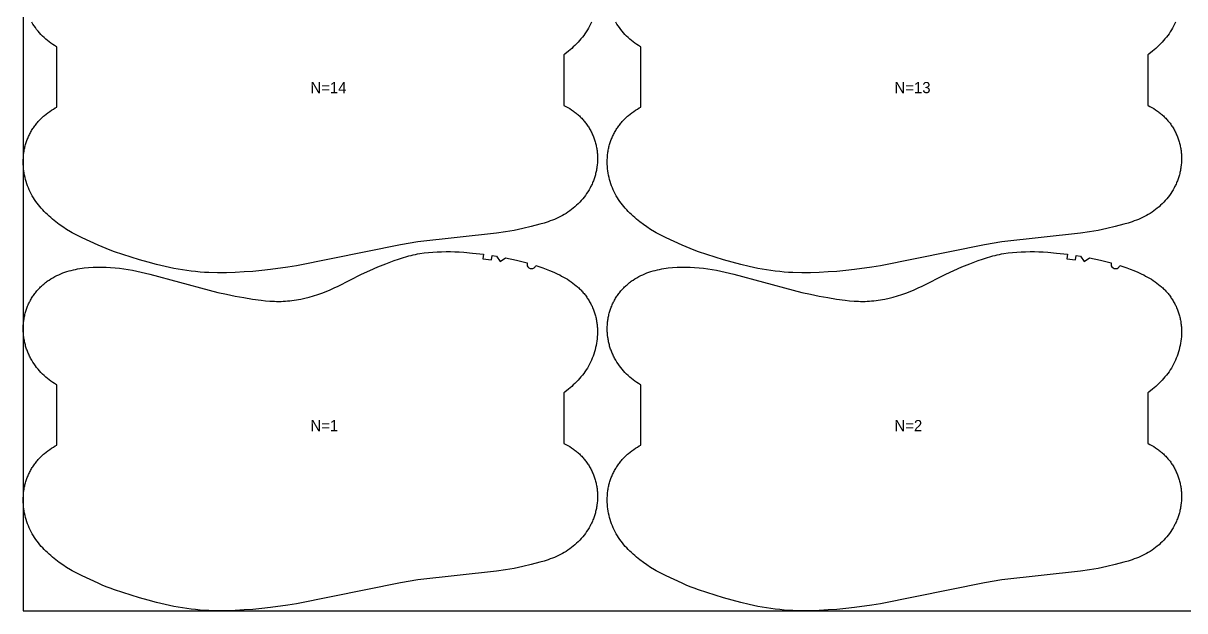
# Model space of a CAD drawing. Header units: inches. Extents: x 0 to 1823, y 0 to 1073.
# Drawn here: x 0 to 519, y 0 to 263 of the extents above; entities that cross this region are included whole.
import ezdxf

# ---------------------------------------------------------------- set-up
doc = ezdxf.new("R2010")
doc.units = ezdxf.units.IN

msp = doc.modelspace()

# ---------------------------------------------------------------- linework, layer by layer
at = {"layer": '1'}
for points in [[(0, 0), (1822.6441, 0), (1822.6441, 1072.648), (0, 1072.648), (0, 0)], [(229.0674, 154.2776), (232.1868, 153.2392), (233.7298, 152.6739), (235.2591, 152.0732), (237.0715, 151.3014), (237.9678, 150.893), (238.8568, 150.4688), (239.7379, 150.0284), (240.6105, 149.571), (241.4741, 149.0961), (242.3281, 148.6031), (243.1718, 148.0915), (244.0034, 147.5601), (244.8208, 147.0079), (245.6222, 146.4338), (246.4056, 145.8366), (247.169, 145.2154), (247.5425, 144.8955), (247.9103, 144.5691), (248.2722, 144.2361), (248.6277, 143.8964), (248.9769, 143.5499), (249.3194, 143.1968), (249.6553, 142.8371), (249.9844, 142.471), (250.3066, 142.0988), (250.6219, 141.7204), (250.9301, 141.3362), (251.2312, 140.9462), (251.525, 140.5506), (251.8115, 140.1496), (252.0905, 139.7433), (252.362, 139.3318), (252.6259, 138.9154), (252.8821, 138.4942), (253.1304, 138.0683), (253.3709, 137.638), (253.6033, 137.2032), (253.8277, 136.7643), (254.0439, 136.3213), (254.2519, 135.8745), (254.4516, 135.424), (254.643, 134.9698), (254.826, 134.5123), (255.0005, 134.0515), (255.1664, 133.5876), (255.3237, 133.1208), (255.4723, 132.6512), (255.6122, 132.179), (255.7432, 131.7043), (255.8654, 131.2273), (255.9786, 130.7481), (256.0827, 130.267), (256.1778, 129.784), (256.2639, 129.2993), (256.341, 128.8131), (256.4092, 128.3255), (256.4686, 127.8367), (256.5193, 127.3468), (256.5613, 126.8561), (256.5948, 126.3646), (256.6361, 125.3801), (256.6441, 124.3945), (256.6191, 123.4092), (256.5618, 122.4253), (256.4727, 121.4441), (256.3524, 120.4665), (256.2013, 119.4932), (256.0198, 118.525), (255.8084, 117.5627), (255.5676, 116.6071), (255.2979, 115.659), (254.9996, 114.7192), (254.6732, 113.7885), (254.3187, 112.8682), (253.9361, 111.9592), (253.5255, 111.063), (253.0868, 110.1807), (252.62, 109.3135), (252.1252, 108.4627), (251.6022, 107.6294), (251.0514, 106.8145), (250.4742, 106.018), (249.8724, 105.2394), (249.2478, 104.4782), (248.602, 103.734), (247.9369, 103.0064), (247.2541, 102.2949), (246.5554, 101.5991), (245.8424, 100.9185), (245.116, 100.2527), (244.3769, 99.6012), (243.6259, 98.9634), (242.091, 97.7272), (241.6441, 97.3901), (241.6441, 74.8004), (241.6676, 74.7893), (242.5444, 74.3403), (243.4063, 73.8625), (244.2518, 73.356), (245.0796, 72.8209), (245.4864, 72.5428), (245.8882, 72.2575), (246.2849, 71.9653), (246.6763, 71.6661), (247.0622, 71.3599), (247.4424, 71.0468), (247.8168, 70.7267), (248.1851, 70.3998), (248.5472, 70.066), (248.9029, 69.7254), (249.2521, 69.378), (249.5946, 69.024), (249.9303, 68.6634), (250.2591, 68.2965), (250.5807, 67.9233), (250.8952, 67.544), (251.2023, 67.1588), (251.502, 66.7677), (251.7941, 66.371), (252.0785, 65.9687), (252.355, 65.561), (252.6236, 65.1481), (252.884, 64.73), (253.1363, 64.307), (253.3801, 63.8791), (253.6155, 63.4465), (253.8423, 63.0094), (254.0604, 62.5678), (254.2699, 62.1221), (254.4707, 61.6724), (254.6628, 61.2189), (254.8461, 60.7617), (255.0206, 60.301), (255.1863, 59.8371), (255.3432, 59.3701), (255.4913, 58.9002), (255.6305, 58.4276), (255.7607, 57.9524), (255.8821, 57.4749), (255.9944, 56.9952), (256.0978, 56.5135), (256.1922, 56.03), (256.2775, 55.5449), (256.3538, 55.0583), (256.4212, 54.5705), (256.4796, 54.0814), (256.5291, 53.5914), (256.5697, 53.1006), (256.6015, 52.609), (256.6244, 52.117), (256.6386, 51.6245), (256.6441, 51.1318), (256.6408, 50.6391), (256.6288, 50.1465), (256.6082, 49.6541), (256.579, 49.1621), (256.4949, 48.18), (256.3766, 47.2013), (256.3048, 46.7137), (256.2244, 46.2275), (256.1355, 45.7427), (256.0382, 45.2596), (255.9324, 44.7784), (255.8181, 44.2991), (255.6953, 43.8221), (255.5641, 43.3473), (255.4245, 42.875), (255.2764, 42.4054), (255.1198, 41.9385), (254.9549, 41.4746), (254.7815, 41.0139), (254.5997, 40.5564), (254.4095, 40.1024), (254.2111, 39.6519), (254.0045, 39.205), (253.7899, 38.7619), (253.5675, 38.3226), (253.3373, 37.8872), (252.8543, 37.0285), (252.342, 36.1867), (251.8015, 35.3624), (251.2338, 34.5565), (250.6401, 33.7696), (250.0214, 33.0025), (249.3785, 32.2559), (248.7122, 31.5302), (248.0232, 30.826), (247.3124, 30.1439), (246.5805, 29.4845), (245.8282, 28.8483), (245.0564, 28.2359), (244.2659, 27.6478), (243.4575, 27.0842), (242.6324, 26.5454), (241.7915, 26.0314), (240.9359, 25.5425), (240.0664, 25.0789), (239.1842, 24.6408), (238.2901, 24.2282), (237.3854, 23.841), (236.4709, 23.4773), (235.5481, 23.1346), (234.6179, 22.8106), (232.7402, 22.2093), (230.8472, 21.6544), (227.0398, 20.6332), (223.2068, 19.7215), (219.3478, 18.9209), (215.4656, 18.2418), (211.5645, 17.6869), (176.3116, 13.7764), (168.5343, 12.4973), (122.1784, 3.1352), (118.2896, 2.4966), (110.4806, 1.4223), (106.5644, 0.9821), (102.6396, 0.6256), (98.7081, 0.3509), (94.7721, 0.1531), (90.8328, 0.0333), (86.8913, 0), (82.9514, 0.084), (80.9835, 0.1807), (79.0179, 0.3168), (77.0555, 0.4931), (75.0973, 0.7103), (73.144, 0.9687), (71.1959, 1.2655), (67.3164, 1.9614), (63.4599, 2.7729), (59.6252, 3.6818), (55.811, 4.6741), (51.9676, 5.7603), (44.497, 8.1014), (40.7654, 9.3732), (38.9142, 10.0478), (37.0776, 10.7589), (35.2579, 11.5114), (33.4514, 12.2967), (26.2767, 15.5703), (24.5064, 16.4348), (22.7622, 17.3478), (21.9026, 17.8273), (21.0518, 18.3225), (19.3761, 19.3576), (17.7347, 20.448), (16.1268, 21.5886), (14.5531, 22.7757), (13.0182, 24.012), (12.2672, 24.6497), (11.5281, 25.3012), (10.8017, 25.967), (10.0887, 26.6476), (9.39, 27.3434), (8.7072, 28.0549), (8.042, 28.7825), (7.3963, 29.5267), (6.7716, 30.2879), (6.1698, 31.0665), (5.5927, 31.8631), (5.0419, 32.6779), (4.5189, 33.5112), (4.024, 34.3621), (3.5573, 35.2292), (3.1186, 36.1115), (2.7079, 37.0078), (2.3254, 37.9167), (1.9709, 38.8371), (1.6445, 39.7677), (1.3462, 40.7075), (1.0764, 41.6556), (0.8356, 42.6112), (0.6242, 43.5735), (0.4428, 44.5417), (0.2916, 45.515), (0.1713, 46.4926), (0.0823, 47.4738), (0.025, 48.4577), (0, 49.443), (0.0079, 50.4286), (0.0493, 51.4131), (0.0828, 51.9046), (0.1248, 52.3953), (0.1755, 52.8852), (0.2349, 53.374), (0.3031, 53.8616), (0.3802, 54.3478), (0.4663, 54.8325), (0.5613, 55.3155), (0.6655, 55.7966), (0.7787, 56.2758), (0.9008, 56.7528), (1.0319, 57.2275), (1.1717, 57.6997), (1.3204, 58.1693), (1.4777, 58.6361), (1.6436, 59.1), (1.8181, 59.5608), (2.0011, 60.0183), (2.1924, 60.4725), (2.3922, 60.923), (2.6002, 61.3699), (2.8164, 61.8128), (3.0408, 62.2517), (3.2732, 62.6865), (3.5136, 63.1169), (3.762, 63.5427), (4.0182, 63.9639), (4.282, 64.3804), (4.5536, 64.7918), (4.8326, 65.1981), (5.1191, 65.5991), (5.4129, 65.9947), (5.714, 66.3847), (6.0222, 66.7689), (6.3375, 67.1473), (6.6597, 67.5195), (6.9888, 67.8856), (7.3247, 68.2453), (7.6672, 68.5984), (8.0163, 68.9449), (8.3719, 69.2846), (8.7337, 69.6176), (9.1015, 69.944), (9.4751, 70.2639), (10.2385, 70.8852), (11.0218, 71.4823), (11.8232, 72.0564), (12.6407, 72.6086), (13.4723, 73.14), (14.3159, 73.6517), (15, 74.0465), (15, 100.8986), (14.8525, 100.9829), (14.0116, 101.4968), (13.1865, 102.0357), (12.3782, 102.5992), (11.5877, 103.1874), (10.8159, 103.7998), (10.0636, 104.4359), (9.3317, 105.0954), (8.6208, 105.7775), (7.9319, 106.4816), (7.2655, 107.2074), (6.6226, 107.954), (6.0039, 108.7211), (5.4102, 109.508), (4.8426, 110.3139), (4.3021, 111.1382), (3.7898, 111.98), (3.3068, 112.8387), (3.0766, 113.2741), (2.8541, 113.7134), (2.6396, 114.1565), (2.433, 114.6034), (2.2345, 115.0539), (2.0444, 115.5079), (1.8626, 115.9654), (1.6892, 116.4261), (1.5242, 116.89), (1.3677, 117.3569), (1.2196, 117.8265), (1.08, 118.2988), (0.9488, 118.7735), (0.826, 119.2506), (0.7117, 119.7299), (0.6059, 120.2111), (0.5085, 120.6942), (0.4197, 121.1789), (0.3393, 121.6652), (0.2674, 122.1528), (0.1492, 123.1315), (0.065, 124.1136), (0.0358, 124.6056), (0.0152, 125.098), (0.0033, 125.5906), (0, 126.0833), (0.0054, 126.576), (0.0196, 127.0684), (0.0426, 127.5605), (0.0744, 128.0521), (0.115, 128.5429), (0.1645, 129.0329), (0.2229, 129.522), (0.2902, 130.0098), (0.3666, 130.4964), (0.4519, 130.9815), (0.5463, 131.465), (0.6496, 131.9467), (0.762, 132.4263), (0.8833, 132.9039), (1.0136, 133.379), (1.1528, 133.8517), (1.3008, 134.3216), (1.4577, 134.7886), (1.6235, 135.2525), (1.798, 135.7132), (1.9813, 136.1703), (2.1734, 136.6239), (2.3741, 137.0736), (2.5836, 137.5193), (2.8018, 137.9608), (3.0285, 138.398), (3.2639, 138.8306), (3.5078, 139.2585), (3.76, 139.6815), (4.0205, 140.0996), (4.289, 140.5125), (4.5656, 140.9202), (4.85, 141.3225), (5.142, 141.7192), (5.4417, 142.1103), (5.7489, 142.4955), (6.0633, 142.8748), (6.385, 143.248), (6.7137, 143.6149), (7.0494, 143.9755), (7.3919, 144.3295), (7.7411, 144.6769), (8.0969, 145.0175), (8.459, 145.3513), (8.8273, 145.6782), (9.2017, 145.9983), (9.5819, 146.3114), (9.9678, 146.6176), (10.3591, 146.9168), (10.7558, 147.209), (11.1577, 147.4942), (11.5645, 147.7724), (12.3923, 148.3075), (13.2378, 148.814), (14.0996, 149.2918), (14.9764, 149.7408), (15.8671, 150.1612), (16.7704, 150.5534), (17.6854, 150.9179), (18.6109, 151.255), (19.5459, 151.5652), (20.4893, 151.8488), (21.44, 152.1064), (22.397, 152.3383), (23.3595, 152.5458), (24.327, 152.7301), (25.2987, 152.8925), (26.2739, 153.0342), (27.2522, 153.1566), (29.2148, 153.3482), (31.1819, 153.4759), (33.1513, 153.5426), (35.1214, 153.5494), (37.0907, 153.4978), (39.0576, 153.3894), (41.0213, 153.2281), (42.981, 153.0184), (44.9358, 152.7647), (46.8849, 152.4705), (48.8272, 152.1358), (50.7616, 151.76), (52.6871, 151.3423), (56.5116, 150.3942), (83.1473, 143.2058), (86.9761, 142.2711), (90.8213, 141.4065), (94.6828, 140.618), (98.5583, 139.9026), (102.4467, 139.2631), (106.352, 138.734), (108.3125, 138.5251), (110.2771, 138.3655), (112.2447, 138.2662), (113.2291, 138.2425), (114.2137, 138.238), (115.1983, 138.2538), (116.1826, 138.2898), (117.1661, 138.3456), (118.1484, 138.4208), (119.1293, 138.5152), (120.1082, 138.6283), (121.0848, 138.7597), (122.0588, 138.9092), (123.0297, 139.0762), (123.9974, 139.2604), (125.9228, 139.6783), (127.8338, 140.1587), (129.7296, 140.6979), (131.609, 141.2924), (133.4698, 141.9419), (135.3098, 142.6469), (137.1269, 143.4076), (138.92, 144.2221), (140.6939, 145.0793), (151.2448, 150.417), (154.8272, 152.0587), (158.4529, 153.6043), (162.1102, 155.0715), (165.801, 156.4544), (167.661, 157.1085), (169.5331, 157.7256), (171.4198, 158.2927), (172.3693, 158.5534), (173.3234, 158.7968), (174.2821, 159.0216), (175.2452, 159.2279), (176.2122, 159.4162), (177.1827, 159.5869), (179.1323, 159.8776), (181.0905, 160.1039), (183.0539, 160.27), (185.021, 160.3818), (186.9905, 160.4457), (188.9612, 160.468), (190.9319, 160.4541), (192.9019, 160.4044), (194.8704, 160.3181), (196.8367, 160.1947), (200.7612, 159.8421), (205.6234, 159.2632), (205.365, 157.28), (209.2859, 156.7309), (209.5847, 158.7084), (211.5603, 158.3971), (213.1784, 156.09), (215.4973, 157.6911), (220.3749, 156.5965), (225.2304, 155.4079), (225.1548, 154.7901), (225.2728, 154.1789), (225.5729, 153.6337), (226.0261, 153.2071), (226.5885, 152.9405), (227.2057, 152.8596), (227.8178, 152.9724), (228.3656, 153.2679), (228.796, 153.7175), (229.0674, 154.2776)], [(490.0674, 154.2776), (493.1868, 153.2392), (494.7298, 152.6739), (496.2591, 152.0732), (498.0715, 151.3014), (498.9678, 150.893), (499.8568, 150.4688), (500.7379, 150.0284), (501.6105, 149.571), (502.4741, 149.0961), (503.3281, 148.6031), (504.1718, 148.0915), (505.0034, 147.5601), (505.8208, 147.0079), (506.6222, 146.4338), (507.4056, 145.8366), (508.169, 145.2154), (508.5425, 144.8955), (508.9103, 144.5691), (509.2722, 144.2361), (509.6277, 143.8964), (509.9769, 143.5499), (510.3194, 143.1968), (510.6553, 142.8371), (510.9844, 142.471), (511.3066, 142.0988), (511.6219, 141.7204), (511.9301, 141.3362), (512.2312, 140.9462), (512.525, 140.5506), (512.8115, 140.1496), (513.0905, 139.7433), (513.362, 139.3318), (513.6259, 138.9154), (513.8821, 138.4942), (514.1304, 138.0683), (514.3709, 137.638), (514.6033, 137.2032), (514.8277, 136.7643), (515.0439, 136.3213), (515.2519, 135.8745), (515.4516, 135.424), (515.643, 134.9698), (515.826, 134.5123), (516.0005, 134.0515), (516.1664, 133.5876), (516.3237, 133.1208), (516.4723, 132.6512), (516.6122, 132.179), (516.7432, 131.7043), (516.8654, 131.2273), (516.9786, 130.7481), (517.0827, 130.267), (517.1778, 129.784), (517.2639, 129.2993), (517.341, 128.8131), (517.4092, 128.3255), (517.4686, 127.8367), (517.5193, 127.3468), (517.5613, 126.8561), (517.5948, 126.3646), (517.6361, 125.3801), (517.6441, 124.3945), (517.6191, 123.4092), (517.5618, 122.4253), (517.4727, 121.4441), (517.3524, 120.4665), (517.2013, 119.4932), (517.0198, 118.525), (516.8084, 117.5627), (516.5676, 116.6071), (516.2979, 115.659), (515.9996, 114.7192), (515.6732, 113.7885), (515.3187, 112.8682), (514.9361, 111.9592), (514.5255, 111.063), (514.0868, 110.1807), (513.62, 109.3135), (513.1252, 108.4627), (512.6022, 107.6294), (512.0514, 106.8145), (511.4742, 106.018), (510.8724, 105.2394), (510.2478, 104.4782), (509.602, 103.734), (508.9369, 103.0064), (508.2541, 102.2949), (507.5554, 101.5991), (506.8424, 100.9185), (506.116, 100.2527), (505.3769, 99.6012), (504.6259, 98.9634), (503.091, 97.7272), (502.6441, 97.3901), (502.6441, 74.8004), (502.6676, 74.7893), (503.5444, 74.3403), (504.4063, 73.8625), (505.2518, 73.356), (506.0796, 72.8209), (506.4864, 72.5428), (506.8882, 72.2575), (507.2849, 71.9653), (507.6763, 71.6661), (508.0622, 71.3599), (508.4424, 71.0468), (508.8168, 70.7267), (509.1851, 70.3998), (509.5472, 70.066), (509.9029, 69.7254), (510.2521, 69.378), (510.5946, 69.024), (510.9303, 68.6634), (511.2591, 68.2965), (511.5807, 67.9233), (511.8952, 67.544), (512.2023, 67.1588), (512.502, 66.7677), (512.7941, 66.371), (513.0785, 65.9687), (513.355, 65.561), (513.6236, 65.1481), (513.884, 64.73), (514.1363, 64.307), (514.3801, 63.8791), (514.6155, 63.4465), (514.8423, 63.0094), (515.0604, 62.5678), (515.2699, 62.1221), (515.4707, 61.6724), (515.6628, 61.2189), (515.8461, 60.7617), (516.0206, 60.301), (516.1863, 59.8371), (516.3432, 59.3701), (516.4913, 58.9002), (516.6305, 58.4276), (516.7607, 57.9524), (516.8821, 57.4749), (516.9944, 56.9952), (517.0978, 56.5135), (517.1922, 56.03), (517.2775, 55.5449), (517.3538, 55.0583), (517.4212, 54.5705), (517.4796, 54.0814), (517.5291, 53.5914), (517.5697, 53.1006), (517.6015, 52.609), (517.6244, 52.117), (517.6386, 51.6245), (517.6441, 51.1318), (517.6408, 50.6391), (517.6288, 50.1465), (517.6082, 49.6541), (517.579, 49.1621), (517.4949, 48.18), (517.3766, 47.2013), (517.3048, 46.7137), (517.2244, 46.2275), (517.1355, 45.7427), (517.0382, 45.2596), (516.9324, 44.7784), (516.8181, 44.2991), (516.6953, 43.8221), (516.5641, 43.3473), (516.4245, 42.875), (516.2764, 42.4054), (516.1198, 41.9385), (515.9549, 41.4746), (515.7815, 41.0139), (515.5997, 40.5564), (515.4095, 40.1024), (515.2111, 39.6519), (515.0045, 39.205), (514.7899, 38.7619), (514.5675, 38.3226), (514.3373, 37.8872), (513.8543, 37.0285), (513.342, 36.1867), (512.8015, 35.3624), (512.2338, 34.5565), (511.6401, 33.7696), (511.0214, 33.0025), (510.3785, 32.2559), (509.7122, 31.5302), (509.0232, 30.826), (508.3124, 30.1439), (507.5805, 29.4845), (506.8282, 28.8483), (506.0564, 28.2359), (505.2659, 27.6478), (504.4575, 27.0842), (503.6324, 26.5454), (502.7915, 26.0314), (501.9359, 25.5425), (501.0664, 25.0789), (500.1842, 24.6408), (499.2901, 24.2282), (498.3854, 23.841), (497.4709, 23.4773), (496.5481, 23.1346), (495.6179, 22.8106), (493.7402, 22.2093), (491.8472, 21.6544), (488.0398, 20.6332), (484.2068, 19.7215), (480.3478, 18.9209), (476.4656, 18.2418), (472.5645, 17.6869), (437.3116, 13.7764), (429.5343, 12.4973), (383.1784, 3.1352), (379.2896, 2.4966), (371.4806, 1.4223), (367.5644, 0.9821), (363.6396, 0.6256), (359.7081, 0.3509), (355.7721, 0.1531), (351.8328, 0.0333), (347.8913, 0), (343.9514, 0.084), (341.9835, 0.1807), (340.0179, 0.3168), (338.0555, 0.4931), (336.0973, 0.7103), (334.144, 0.9687), (332.1959, 1.2655), (328.3164, 1.9614), (324.4599, 2.7729), (320.6252, 3.6818), (316.811, 4.6741), (312.9676, 5.7603), (305.497, 8.1014), (301.7654, 9.3732), (299.9142, 10.0478), (298.0776, 10.7589), (296.2579, 11.5114), (294.4514, 12.2967), (287.2767, 15.5703), (285.5064, 16.4348), (283.7622, 17.3478), (282.9026, 17.8273), (282.0518, 18.3225), (280.3761, 19.3576), (278.7347, 20.448), (277.1268, 21.5886), (275.5531, 22.7757), (274.0182, 24.012), (273.2672, 24.6497), (272.5281, 25.3012), (271.8017, 25.967), (271.0887, 26.6476), (270.39, 27.3434), (269.7072, 28.0549), (269.042, 28.7825), (268.3963, 29.5267), (267.7716, 30.2879), (267.1698, 31.0665), (266.5927, 31.8631), (266.0419, 32.6779), (265.5189, 33.5112), (265.024, 34.3621), (264.5573, 35.2292), (264.1186, 36.1115), (263.7079, 37.0078), (263.3254, 37.9167), (262.9709, 38.8371), (262.6445, 39.7677), (262.3462, 40.7075), (262.0764, 41.6556), (261.8356, 42.6112), (261.6242, 43.5735), (261.4428, 44.5417), (261.2916, 45.515), (261.1713, 46.4926), (261.0823, 47.4738), (261.025, 48.4577), (261, 49.443), (261.0079, 50.4286), (261.0493, 51.4131), (261.0828, 51.9046), (261.1248, 52.3953), (261.1755, 52.8852), (261.2349, 53.374), (261.3031, 53.8616), (261.3802, 54.3478), (261.4663, 54.8325), (261.5613, 55.3155), (261.6655, 55.7966), (261.7787, 56.2758), (261.9008, 56.7528), (262.0319, 57.2275), (262.1717, 57.6997), (262.3204, 58.1693), (262.4777, 58.6361), (262.6436, 59.1), (262.8181, 59.5608), (263.0011, 60.0183), (263.1924, 60.4725), (263.3922, 60.923), (263.6002, 61.3699), (263.8164, 61.8128), (264.0408, 62.2517), (264.2732, 62.6865), (264.5136, 63.1169), (264.762, 63.5427), (265.0182, 63.9639), (265.282, 64.3804), (265.5536, 64.7918), (265.8326, 65.1981), (266.1191, 65.5991), (266.4129, 65.9947), (266.714, 66.3847), (267.0222, 66.7689), (267.3375, 67.1473), (267.6597, 67.5195), (267.9888, 67.8856), (268.3247, 68.2453), (268.6672, 68.5984), (269.0163, 68.9449), (269.3719, 69.2846), (269.7337, 69.6176), (270.1015, 69.944), (270.4751, 70.2639), (271.2385, 70.8852), (272.0218, 71.4823), (272.8232, 72.0564), (273.6407, 72.6086), (274.4723, 73.14), (275.3159, 73.6517), (276, 74.0465), (276, 100.8986), (275.8525, 100.9829), (275.0116, 101.4968), (274.1865, 102.0357), (273.3782, 102.5992), (272.5877, 103.1874), (271.8159, 103.7998), (271.0636, 104.4359), (270.3317, 105.0954), (269.6208, 105.7775), (268.9319, 106.4816), (268.2655, 107.2074), (267.6226, 107.954), (267.0039, 108.7211), (266.4102, 109.508), (265.8426, 110.3139), (265.3021, 111.1382), (264.7898, 111.98), (264.3068, 112.8387), (264.0766, 113.2741), (263.8541, 113.7134), (263.6396, 114.1565), (263.433, 114.6034), (263.2345, 115.0539), (263.0444, 115.5079), (262.8626, 115.9654), (262.6892, 116.4261), (262.5242, 116.89), (262.3677, 117.3569), (262.2196, 117.8265), (262.08, 118.2988), (261.9488, 118.7735), (261.826, 119.2506), (261.7117, 119.7299), (261.6059, 120.2111), (261.5085, 120.6942), (261.4197, 121.1789), (261.3393, 121.6652), (261.2674, 122.1528), (261.1492, 123.1315), (261.065, 124.1136), (261.0358, 124.6056), (261.0152, 125.098), (261.0033, 125.5906), (261, 126.0833), (261.0054, 126.576), (261.0196, 127.0684), (261.0426, 127.5605), (261.0744, 128.0521), (261.115, 128.5429), (261.1645, 129.0329), (261.2229, 129.522), (261.2902, 130.0098), (261.3666, 130.4964), (261.4519, 130.9815), (261.5463, 131.465), (261.6496, 131.9467), (261.762, 132.4263), (261.8833, 132.9039), (262.0136, 133.379), (262.1528, 133.8517), (262.3008, 134.3216), (262.4577, 134.7886), (262.6235, 135.2525), (262.798, 135.7132), (262.9813, 136.1703), (263.1734, 136.6239), (263.3741, 137.0736), (263.5836, 137.5193), (263.8018, 137.9608), (264.0285, 138.398), (264.2639, 138.8306), (264.5078, 139.2585), (264.76, 139.6815), (265.0205, 140.0996), (265.289, 140.5125), (265.5656, 140.9202), (265.85, 141.3225), (266.142, 141.7192), (266.4417, 142.1103), (266.7489, 142.4955), (267.0633, 142.8748), (267.385, 143.248), (267.7137, 143.6149), (268.0494, 143.9755), (268.3919, 144.3295), (268.7411, 144.6769), (269.0969, 145.0175), (269.459, 145.3513), (269.8273, 145.6782), (270.2017, 145.9983), (270.5819, 146.3114), (270.9678, 146.6176), (271.3591, 146.9168), (271.7558, 147.209), (272.1577, 147.4942), (272.5645, 147.7724), (273.3923, 148.3075), (274.2378, 148.814), (275.0996, 149.2918), (275.9764, 149.7408), (276.8671, 150.1612), (277.7704, 150.5534), (278.6854, 150.9179), (279.6109, 151.255), (280.5459, 151.5652), (281.4893, 151.8488), (282.44, 152.1064), (283.397, 152.3383), (284.3595, 152.5458), (285.327, 152.7301), (286.2987, 152.8925), (287.2739, 153.0342), (288.2522, 153.1566), (290.2148, 153.3482), (292.1819, 153.4759), (294.1513, 153.5426), (296.1214, 153.5494), (298.0907, 153.4978), (300.0576, 153.3894), (302.0213, 153.2281), (303.981, 153.0184), (305.9358, 152.7647), (307.8849, 152.4705), (309.8272, 152.1358), (311.7616, 151.76), (313.6871, 151.3423), (317.5116, 150.3942), (344.1473, 143.2058), (347.9761, 142.2711), (351.8213, 141.4065), (355.6828, 140.618), (359.5583, 139.9026), (363.4467, 139.2631), (367.352, 138.734), (369.3125, 138.5251), (371.2771, 138.3655), (373.2447, 138.2662), (374.2291, 138.2425), (375.2137, 138.238), (376.1983, 138.2538), (377.1826, 138.2898), (378.1661, 138.3456), (379.1484, 138.4208), (380.1293, 138.5152), (381.1082, 138.6283), (382.0848, 138.7597), (383.0588, 138.9092), (384.0297, 139.0762), (384.9974, 139.2604), (386.9228, 139.6783), (388.8338, 140.1587), (390.7296, 140.6979), (392.609, 141.2924), (394.4698, 141.9419), (396.3098, 142.6469), (398.1269, 143.4076), (399.92, 144.2221), (401.6939, 145.0793), (412.2448, 150.417), (415.8272, 152.0587), (419.4529, 153.6043), (423.1102, 155.0715), (426.801, 156.4544), (428.661, 157.1085), (430.5331, 157.7256), (432.4198, 158.2927), (433.3693, 158.5534), (434.3234, 158.7968), (435.2821, 159.0216), (436.2452, 159.2279), (437.2122, 159.4162), (438.1827, 159.5869), (440.1323, 159.8776), (442.0905, 160.1039), (444.0539, 160.27), (446.021, 160.3818), (447.9905, 160.4457), (449.9612, 160.468), (451.9319, 160.4541), (453.9019, 160.4044), (455.8704, 160.3181), (457.8367, 160.1947), (461.7612, 159.8421), (466.6234, 159.2632), (466.365, 157.28), (470.2859, 156.7309), (470.5847, 158.7084), (472.5603, 158.3971), (474.1784, 156.09), (476.4973, 157.6911), (481.3749, 156.5965), (486.2304, 155.4079), (486.1548, 154.7901), (486.2728, 154.1789), (486.5729, 153.6337), (487.0261, 153.2071), (487.5885, 152.9405), (488.2057, 152.8596), (488.8178, 152.9724), (489.3656, 153.2679), (489.796, 153.7175), (490.0674, 154.2776)]]:
    msp.add_lwpolyline(points, close=True, dxfattribs=at)
for points in [[(253.9361, 262.9892), (253.5255, 262.093), (253.0868, 261.2107), (252.62, 260.3435), (252.1252, 259.4927), (251.6022, 258.6594), (251.0514, 257.8445), (250.4742, 257.048), (249.8724, 256.2694), (249.2478, 255.5082), (248.602, 254.764), (247.9369, 254.0364), (247.2541, 253.3249), (246.5554, 252.6291), (245.8424, 251.9485), (245.116, 251.2827), (244.3769, 250.6312), (243.6259, 249.9934), (242.091, 248.7572), (241.6441, 248.4201), (241.6441, 225.8304), (241.6676, 225.8193), (242.5444, 225.3703), (243.4063, 224.8925), (244.2518, 224.386), (245.0796, 223.8509), (245.4864, 223.5728), (245.8882, 223.2875), (246.2849, 222.9953), (246.6763, 222.6961), (247.0622, 222.3899), (247.4424, 222.0768), (247.8168, 221.7567), (248.1851, 221.4298), (248.5472, 221.096), (248.9029, 220.7554), (249.2521, 220.408), (249.5946, 220.054), (249.9303, 219.6934), (250.2591, 219.3265), (250.5807, 218.9533), (250.8952, 218.574), (251.2023, 218.1888), (251.502, 217.7977), (251.7941, 217.401), (252.0785, 216.9987), (252.355, 216.591), (252.6236, 216.1781), (252.884, 215.76), (253.1363, 215.337), (253.3801, 214.9091), (253.6155, 214.4765), (253.8423, 214.0394), (254.0604, 213.5978), (254.2699, 213.1521), (254.4707, 212.7024), (254.6628, 212.2489), (254.8461, 211.7917), (255.0206, 211.331), (255.1863, 210.8671), (255.3432, 210.4001), (255.4913, 209.9302), (255.6305, 209.4576), (255.7607, 208.9824), (255.8821, 208.5049), (255.9944, 208.0252), (256.0978, 207.5435), (256.1922, 207.06), (256.2775, 206.5749), (256.3538, 206.0883), (256.4212, 205.6005), (256.4796, 205.1114), (256.5291, 204.6214), (256.5697, 204.1306), (256.6015, 203.639), (256.6244, 203.147), (256.6386, 202.6545), (256.6441, 202.1618), (256.6408, 201.6691), (256.6288, 201.1765), (256.6082, 200.6841), (256.579, 200.1921), (256.4949, 199.21), (256.3766, 198.2313), (256.3048, 197.7437), (256.2244, 197.2575), (256.1355, 196.7727), (256.0382, 196.2896), (255.9324, 195.8084), (255.8181, 195.3291), (255.6953, 194.8521), (255.5641, 194.3773), (255.4245, 193.905), (255.2764, 193.4354), (255.1198, 192.9685), (254.9549, 192.5046), (254.7815, 192.0439), (254.5997, 191.5864), (254.4095, 191.1324), (254.2111, 190.6819), (254.0045, 190.235), (253.7899, 189.7919), (253.5675, 189.3526), (253.3373, 188.9172), (252.8543, 188.0585), (252.342, 187.2167), (251.8015, 186.3924), (251.2338, 185.5865), (250.6401, 184.7996), (250.0214, 184.0325), (249.3785, 183.2859), (248.7122, 182.5602), (248.0232, 181.856), (247.3124, 181.1739), (246.5805, 180.5145), (245.8282, 179.8783), (245.0564, 179.2659), (244.2659, 178.6778), (243.4575, 178.1142), (242.6324, 177.5754), (241.7915, 177.0614), (240.9359, 176.5725), (240.0664, 176.1089), (239.1842, 175.6708), (238.2901, 175.2582), (237.3854, 174.871), (236.4709, 174.5073), (235.5481, 174.1646), (234.6179, 173.8406), (232.7402, 173.2393), (230.8472, 172.6844), (227.0398, 171.6632), (223.2068, 170.7515), (219.3478, 169.9509), (215.4656, 169.2718), (211.5645, 168.7169), (176.3116, 164.8064), (168.5343, 163.5273), (122.1784, 154.1652), (118.2896, 153.5266), (110.4806, 152.4523), (106.5644, 152.0121), (102.6396, 151.6556), (98.7081, 151.3809), (94.7721, 151.1831), (90.8328, 151.0633), (86.8913, 151.03), (82.9514, 151.114), (80.9835, 151.2107), (79.0179, 151.3468), (77.0555, 151.5231), (75.0973, 151.7403), (73.144, 151.9987), (71.1959, 152.2955), (67.3164, 152.9914), (63.4599, 153.8029), (59.6252, 154.7118), (55.811, 155.7041), (51.9676, 156.7903), (44.497, 159.1314), (40.7654, 160.4032), (38.9142, 161.0778), (37.0776, 161.7889), (35.2579, 162.5414), (33.4514, 163.3267), (26.2767, 166.6003), (24.5064, 167.4648), (22.7622, 168.3778), (21.9026, 168.8573), (21.0518, 169.3525), (19.3761, 170.3876), (17.7347, 171.478), (16.1268, 172.6186), (14.5531, 173.8057), (13.0182, 175.042), (12.2672, 175.6797), (11.5281, 176.3312), (10.8017, 176.997), (10.0887, 177.6776), (9.39, 178.3734), (8.7072, 179.0849), (8.042, 179.8125), (7.3963, 180.5567), (6.7716, 181.3179), (6.1698, 182.0965), (5.5927, 182.8931), (5.0419, 183.7079), (4.5189, 184.5412), (4.024, 185.3921), (3.5573, 186.2592), (3.1186, 187.1415), (2.7079, 188.0378), (2.3254, 188.9467), (1.9709, 189.8671), (1.6445, 190.7977), (1.3462, 191.7375), (1.0764, 192.6856), (0.8356, 193.6412), (0.6242, 194.6035), (0.4428, 195.5717), (0.2916, 196.545), (0.1713, 197.5226), (0.0823, 198.5038), (0.025, 199.4877), (0, 200.473), (0.0079, 201.4586), (0.0493, 202.4431), (0.0828, 202.9346), (0.1248, 203.4253), (0.1755, 203.9152), (0.2349, 204.404), (0.3031, 204.8916), (0.3802, 205.3778), (0.4663, 205.8625), (0.5613, 206.3455), (0.6655, 206.8266), (0.7787, 207.3058), (0.9008, 207.7828), (1.0319, 208.2575), (1.1717, 208.7297), (1.3204, 209.1993), (1.4777, 209.6661), (1.6436, 210.13), (1.8181, 210.5908), (2.0011, 211.0483), (2.1924, 211.5025), (2.3922, 211.953), (2.6002, 212.3999), (2.8164, 212.8428), (3.0408, 213.2817), (3.2732, 213.7165), (3.5136, 214.1469), (3.762, 214.5727), (4.0182, 214.9939), (4.282, 215.4104), (4.5536, 215.8218), (4.8326, 216.2281), (5.1191, 216.6291), (5.4129, 217.0247), (5.714, 217.4147), (6.0222, 217.7989), (6.3375, 218.1773), (6.6597, 218.5495), (6.9888, 218.9156), (7.3247, 219.2753), (7.6672, 219.6284), (8.0163, 219.9749), (8.3719, 220.3146), (8.7337, 220.6476), (9.1015, 220.974), (9.4751, 221.2939), (10.2385, 221.9152), (11.0218, 222.5123), (11.8232, 223.0864), (12.6407, 223.6386), (13.4723, 224.17), (14.3159, 224.6817), (15, 225.0765), (15, 251.9286), (14.8525, 252.0129), (14.0116, 252.5268), (13.1865, 253.0657), (12.3782, 253.6292), (11.5877, 254.2174), (10.8159, 254.8298), (10.0636, 255.4659), (9.3317, 256.1254), (8.6208, 256.8075), (7.9319, 257.5116), (7.2655, 258.2374), (6.6226, 258.984), (6.0039, 259.7511), (5.4102, 260.538), (4.8426, 261.3439), (4.3021, 262.1682), (3.7898, 263.01)], [(514.9361, 262.9892), (514.5255, 262.093), (514.0868, 261.2107), (513.62, 260.3435), (513.1252, 259.4927), (512.6022, 258.6594), (512.0514, 257.8445), (511.4742, 257.048), (510.8724, 256.2694), (510.2478, 255.5082), (509.602, 254.764), (508.9369, 254.0364), (508.2541, 253.3249), (507.5554, 252.6291), (506.8424, 251.9485), (506.116, 251.2827), (505.3769, 250.6312), (504.6259, 249.9934), (503.091, 248.7572), (502.6441, 248.4201), (502.6441, 225.8304), (502.6676, 225.8193), (503.5444, 225.3703), (504.4063, 224.8925), (505.2518, 224.386), (506.0796, 223.8509), (506.4864, 223.5728), (506.8882, 223.2875), (507.2849, 222.9953), (507.6763, 222.6961), (508.0622, 222.3899), (508.4424, 222.0768), (508.8168, 221.7567), (509.1851, 221.4298), (509.5472, 221.096), (509.9029, 220.7554), (510.2521, 220.408), (510.5946, 220.054), (510.9303, 219.6934), (511.2591, 219.3265), (511.5807, 218.9533), (511.8952, 218.574), (512.2023, 218.1888), (512.502, 217.7977), (512.7941, 217.401), (513.0785, 216.9987), (513.355, 216.591), (513.6236, 216.1781), (513.884, 215.76), (514.1363, 215.337), (514.3801, 214.9091), (514.6155, 214.4765), (514.8423, 214.0394), (515.0604, 213.5978), (515.2699, 213.1521), (515.4707, 212.7024), (515.6628, 212.2489), (515.8461, 211.7917), (516.0206, 211.331), (516.1863, 210.8671), (516.3432, 210.4001), (516.4913, 209.9302), (516.6305, 209.4576), (516.7607, 208.9824), (516.8821, 208.5049), (516.9944, 208.0252), (517.0978, 207.5435), (517.1922, 207.06), (517.2775, 206.5749), (517.3538, 206.0883), (517.4212, 205.6005), (517.4796, 205.1114), (517.5291, 204.6214), (517.5697, 204.1306), (517.6015, 203.639), (517.6244, 203.147), (517.6386, 202.6545), (517.6441, 202.1618), (517.6408, 201.6691), (517.6288, 201.1765), (517.6082, 200.6841), (517.579, 200.1921), (517.4949, 199.21), (517.3766, 198.2313), (517.3048, 197.7437), (517.2244, 197.2575), (517.1355, 196.7727), (517.0382, 196.2896), (516.9324, 195.8084), (516.8181, 195.3291), (516.6953, 194.8521), (516.5641, 194.3773), (516.4245, 193.905), (516.2764, 193.4354), (516.1198, 192.9685), (515.9549, 192.5046), (515.7815, 192.0439), (515.5997, 191.5864), (515.4095, 191.1324), (515.2111, 190.6819), (515.0045, 190.235), (514.7899, 189.7919), (514.5675, 189.3526), (514.3373, 188.9172), (513.8543, 188.0585), (513.342, 187.2167), (512.8015, 186.3924), (512.2338, 185.5865), (511.6401, 184.7996), (511.0214, 184.0325), (510.3785, 183.2859), (509.7122, 182.5602), (509.0232, 181.856), (508.3124, 181.1739), (507.5805, 180.5145), (506.8282, 179.8783), (506.0564, 179.2659), (505.2659, 178.6778), (504.4575, 178.1142), (503.6324, 177.5754), (502.7915, 177.0614), (501.9359, 176.5725), (501.0664, 176.1089), (500.1842, 175.6708), (499.2901, 175.2582), (498.3854, 174.871), (497.4709, 174.5073), (496.5481, 174.1646), (495.6179, 173.8406), (493.7402, 173.2393), (491.8472, 172.6844), (488.0398, 171.6632), (484.2068, 170.7515), (480.3478, 169.9509), (476.4656, 169.2718), (472.5645, 168.7169), (437.3116, 164.8064), (429.5343, 163.5273), (383.1784, 154.1652), (379.2896, 153.5266), (371.4806, 152.4523), (367.5644, 152.0121), (363.6396, 151.6556), (359.7081, 151.3809), (355.7721, 151.1831), (351.8328, 151.0633), (347.8913, 151.03), (343.9514, 151.114), (341.9835, 151.2107), (340.0179, 151.3468), (338.0555, 151.5231), (336.0973, 151.7403), (334.144, 151.9987), (332.1959, 152.2955), (328.3164, 152.9914), (324.4599, 153.8029), (320.6252, 154.7118), (316.811, 155.7041), (312.9676, 156.7903), (305.497, 159.1314), (301.7654, 160.4032), (299.9142, 161.0778), (298.0776, 161.7889), (296.2579, 162.5414), (294.4514, 163.3267), (287.2767, 166.6003), (285.5064, 167.4648), (283.7622, 168.3778), (282.9026, 168.8573), (282.0518, 169.3525), (280.3761, 170.3876), (278.7347, 171.478), (277.1268, 172.6186), (275.5531, 173.8057), (274.0182, 175.042), (273.2672, 175.6797), (272.5281, 176.3312), (271.8017, 176.997), (271.0887, 177.6776), (270.39, 178.3734), (269.7072, 179.0849), (269.042, 179.8125), (268.3963, 180.5567), (267.7716, 181.3179), (267.1698, 182.0965), (266.5927, 182.8931), (266.0419, 183.7079), (265.5189, 184.5412), (265.024, 185.3921), (264.5573, 186.2592), (264.1186, 187.1415), (263.7079, 188.0378), (263.3254, 188.9467), (262.9709, 189.8671), (262.6445, 190.7977), (262.3462, 191.7375), (262.0764, 192.6856), (261.8356, 193.6412), (261.6242, 194.6035), (261.4428, 195.5717), (261.2916, 196.545), (261.1713, 197.5226), (261.0823, 198.5038), (261.025, 199.4877), (261, 200.473), (261.0079, 201.4586), (261.0493, 202.4431), (261.0828, 202.9346), (261.1248, 203.4253), (261.1755, 203.9152), (261.2349, 204.404), (261.3031, 204.8916), (261.3802, 205.3778), (261.4663, 205.8625), (261.5613, 206.3455), (261.6655, 206.8266), (261.7787, 207.3058), (261.9008, 207.7828), (262.0319, 208.2575), (262.1717, 208.7297), (262.3204, 209.1993), (262.4777, 209.6661), (262.6436, 210.13), (262.8181, 210.5908), (263.0011, 211.0483), (263.1924, 211.5025), (263.3922, 211.953), (263.6002, 212.3999), (263.8164, 212.8428), (264.0408, 213.2817), (264.2732, 213.7165), (264.5136, 214.1469), (264.762, 214.5727), (265.0182, 214.9939), (265.282, 215.4104), (265.5536, 215.8218), (265.8326, 216.2281), (266.1191, 216.6291), (266.4129, 217.0247), (266.714, 217.4147), (267.0222, 217.7989), (267.3375, 218.1773), (267.6597, 218.5495), (267.9888, 218.9156), (268.3247, 219.2753), (268.6672, 219.6284), (269.0163, 219.9749), (269.3719, 220.3146), (269.7337, 220.6476), (270.1015, 220.974), (270.4751, 221.2939), (271.2385, 221.9152), (272.0218, 222.5123), (272.8232, 223.0864), (273.6407, 223.6386), (274.4723, 224.17), (275.3159, 224.6817), (276, 225.0765), (276, 251.9286), (275.8525, 252.0129), (275.0116, 252.5268), (274.1865, 253.0657), (273.3782, 253.6292), (272.5877, 254.2174), (271.8159, 254.8298), (271.0636, 255.4659), (270.3317, 256.1254), (269.6208, 256.8075), (268.9319, 257.5116), (268.2655, 258.2374), (267.6226, 258.984), (267.0039, 259.7511), (266.4102, 260.538), (265.8426, 261.3439), (265.3021, 262.1682), (264.7898, 263.01)]]:
    msp.add_lwpolyline(points, dxfattribs=at)

# ---------------------------------------------------------------- texts
for s, p in [('N=14', (128.322, 231.264)), ('N=13', (389.322, 231.264)), ('N=1', (128.322, 80.234)), ('N=2', (389.322, 80.234))]:
    msp.add_text(s, height=5, dxfattribs=at).set_placement(p)

doc.saveas('drawing.dxf')
